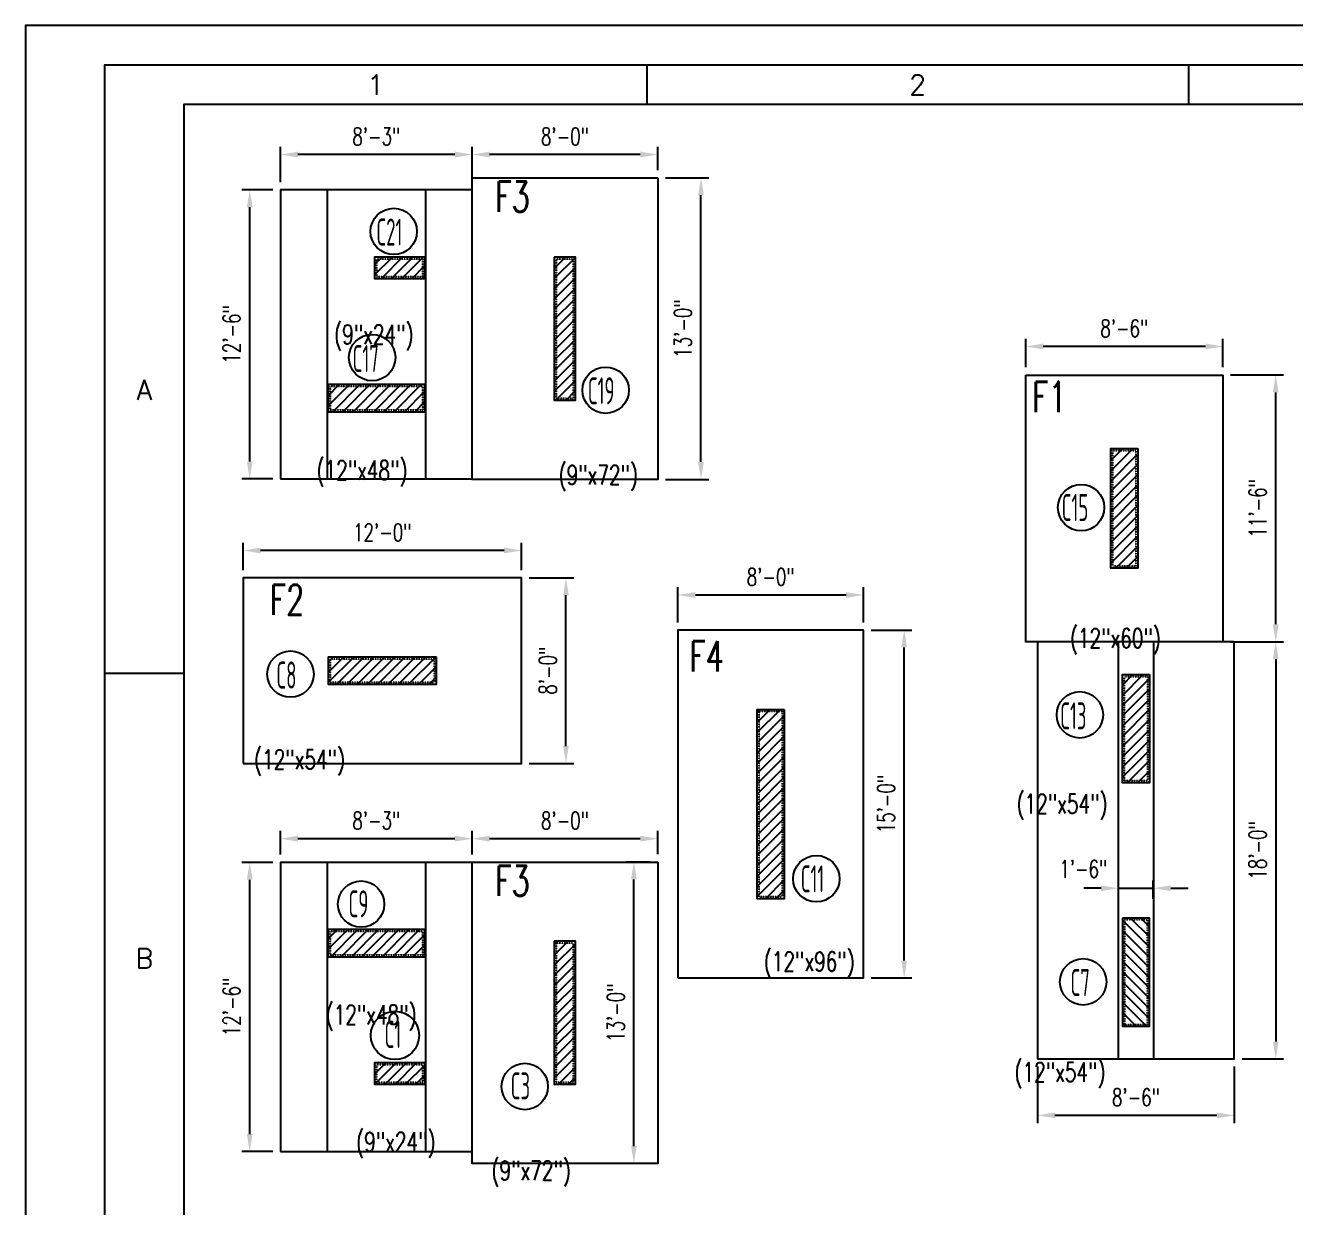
# Model space of a CAD drawing. Header units: inches. Extents: x 61991 to 161106, y 29687 to 64402.
# Drawn here: x 81020 to 81677, y 39351 to 39963 of the extents above; entities that cross this region are included whole.
import ezdxf
from ezdxf.enums import TextEntityAlignment as Align

# ---------------------------------------------------------------- set-up
doc = ezdxf.new("R2010")
doc.units = ezdxf.units.IN
doc.header["$MEASUREMENT"] = 0
doc.header["$PDMODE"] = 2
doc.linetypes.add('HIDDEN', pattern=[0.375, 0.25, -0.125])
for name, color, linetype in [('BEAM', 4, 'Continuous'), ('CLOUMN SIZES', 2, 'Continuous'), ('COLUMN CIRCLE', 8, 'Continuous'), ('FOOTING', 4, 'Continuous'), ('FOOTING DIM', 5, 'Continuous'), ('HATCH COL', 8, 'Continuous'), ('PNA', 8, 'Continuous'), ('R.C.C.COLUMN', 1, 'Continuous'), ('S-COL. NO.-TEXT', 1, 'Continuous'), ('S-COLUMN', 1, 'Continuous')]:
    doc.layers.add(name, color=color, linetype=linetype)
doc.layers.add('FOOTING MARK', color=40, linetype='Continuous', lineweight=18)
doc.styles.add('DIM', font='dim.shx', dxfattribs={"width": 0.7})
doc.styles.add('ROMANS', font='R.SHX', dxfattribs={"width": 0.7})
doc.dimstyles.new('DIM96', dxfattribs={"dimscale": 0, "dimtxt": 9, "dimasz": 9, "dimexe": 4, "dimexo": 4, "dimgap": 4, "dimtad": 1, "dimdec": 0, "dimzin": 1, "dimdsep": 46, "dimlunit": 4, "dimtxsty": 'ROMANS', "dimcen": 0, "dimclrd": 5, "dimclre": 5, "dimclrt": 4, "dimadec": 0, "dimazin": 0, "dimtfac": 1, "dimtdec": 0, "dimtix": 1, "dimtmove": 2, "dimatfit": 3, "dimfxl": 0, "dimfrac": 1, "dimtzin": 0, "dimlwd": -1, "dimlwe": -1, "dimarcsym": 0})
pattern_1 = [(45, (-316907.002, 54152.9544), (-2.65165043, 2.65165043), [])]
pattern_2 = [(45, (-316895.002, 54152.9544), (-2.65165043, 2.65165043), [])]
pattern_3 = [(45, (-316907.502, 54152.9544), (-2.65165043, 2.65165043), [])]

# ---------------------------------------------------------------- blocks, each defined once
blk = doc.blocks.new('PRA_A1')
at = {"flags": 128}
blk.add_lwpolyline([(0, 0), (841, 0), (841, 594), (0, 594)], close=True, dxfattribs=at)
at = {"layer": 'PNA'}
for p, q in [((78.42, 589), (78.42, 584)), ((146.83, 589), (146.83, 584)), ((10, 512.25), (20, 512.25))]:
    blk.add_line(p, q, dxfattribs=at)
at = {"layer": 'PNA', "color": 1}
for points in [[(10, 5), (836, 5), (836, 589), (10, 589)], [(20, 10), (831, 10), (831, 584), (20, 584)]]:
    blk.add_lwpolyline(points, close=True, dxfattribs=at)
at = {"layer": 'PNA', "style": 'ROMANS'}
for s, p in [('1', (44.2, 586.5)), ('2', (112.62, 586.5)), ('A', (15, 548)), ('B', (15, 476.25))]:
    blk.add_text(s, height=2.5, dxfattribs=at).set_placement(p, align=Align.MIDDLE)
blk = doc.blocks.new('*D331')
at = {"layer": 'Defpoints', "color": 0, "linetype": 'ByBlock', "ltscale": 20}
for p in [(81132.87, 39691.12), (81132.87, 39676.91), (81276.87, 39676.91)]:
    blk.add_point(p, dxfattribs=at)
at = {"layer": 'FOOTING DIM', "color": 5, "ltscale": 20}
for p, q in [((81132.87, 39680.91), (81132.87, 39695.12)), ((81267.87, 39691.12), (81141.87, 39691.12)), ((81276.87, 39680.91), (81276.87, 39695.12))]:
    blk.add_line(p, q, dxfattribs=at)
at = {"layer": 'FOOTING DIM', "color": 5, "linetype": 'ByBlock', "ltscale": 20}
for points in [[(81141.87, 39692.62), (81141.87, 39689.62), (81132.87, 39691.12)], [(81267.87, 39692.62), (81267.87, 39689.62), (81276.87, 39691.12)]]:
    blk.add_solid(points, dxfattribs=at)
at = {"layer": 'FOOTING DIM', "color": 4, "linetype": 'ByBlock', "lineweight": -2, "ltscale": 20, "insert": (81204.87, 39700.48), "char_height": 9, "attachment_point": 5, "style": 'ROMANS'}
blk.add_mtext('12\'-0"', dxfattribs=at)
blk = doc.blocks.new('*D332')
at = {"layer": 'Defpoints', "color": 0, "linetype": 'ByBlock', "ltscale": 20}
for p in [(81276.87, 39676.91), (81299.89, 39676.91), (81276.87, 39580.91)]:
    blk.add_point(p, dxfattribs=at)
at = {"layer": 'FOOTING DIM', "color": 5, "ltscale": 20}
for p, q in [((81280.87, 39676.91), (81303.89, 39676.91)), ((81299.89, 39589.91), (81299.89, 39667.91)), ((81280.87, 39580.91), (81303.89, 39580.91))]:
    blk.add_line(p, q, dxfattribs=at)
at = {"layer": 'FOOTING DIM', "color": 5, "linetype": 'ByBlock', "ltscale": 20}
for points in [[(81298.39, 39667.91), (81301.39, 39667.91), (81299.89, 39676.91)], [(81298.39, 39589.91), (81301.39, 39589.91), (81299.89, 39580.91)]]:
    blk.add_solid(points, dxfattribs=at)
at = {"layer": 'FOOTING DIM', "color": 4, "linetype": 'ByBlock', "lineweight": -2, "ltscale": 20, "insert": (81290.53, 39628.91), "char_height": 9, "attachment_point": 5, "rotation": 90, "style": 'ROMANS'}
blk.add_mtext('8\'-0"', dxfattribs=at)
blk = doc.blocks.new('*D333')
at = {"layer": 'Defpoints', "color": 0, "linetype": 'ByBlock', "ltscale": 20}
for p in [(81537.87, 39796.68), (81537.87, 39781.91), (81639.87, 39781.91)]:
    blk.add_point(p, dxfattribs=at)
at = {"layer": 'FOOTING DIM', "color": 5, "ltscale": 20}
for p, q in [((81537.87, 39785.91), (81537.87, 39800.68)), ((81630.87, 39796.68), (81546.87, 39796.68)), ((81639.87, 39785.91), (81639.87, 39800.68))]:
    blk.add_line(p, q, dxfattribs=at)
at = {"layer": 'FOOTING DIM', "color": 5, "linetype": 'ByBlock', "ltscale": 20}
for points in [[(81546.87, 39798.18), (81546.87, 39795.18), (81537.87, 39796.68)], [(81630.87, 39798.18), (81630.87, 39795.18), (81639.87, 39796.68)]]:
    blk.add_solid(points, dxfattribs=at)
at = {"layer": 'FOOTING DIM', "color": 4, "linetype": 'ByBlock', "lineweight": -2, "ltscale": 20, "insert": (81588.87, 39806.04), "char_height": 9, "attachment_point": 5, "style": 'ROMANS'}
blk.add_mtext('8\'-6"', dxfattribs=at)
blk = doc.blocks.new('*D338')
at = {"layer": 'Defpoints', "color": 0, "linetype": 'ByBlock', "ltscale": 20}
for p in [(81251.37, 39541.98), (81251.37, 39529.91), (81347.37, 39529.91)]:
    blk.add_point(p, dxfattribs=at)
at = {"layer": 'FOOTING DIM', "color": 5, "ltscale": 20}
for p, q in [((81251.37, 39533.91), (81251.37, 39545.98)), ((81347.37, 39533.91), (81347.37, 39545.98)), ((81338.37, 39541.98), (81260.37, 39541.98))]:
    blk.add_line(p, q, dxfattribs=at)
at = {"layer": 'FOOTING DIM', "color": 5, "linetype": 'ByBlock', "ltscale": 20}
for points in [[(81260.37, 39543.48), (81260.37, 39540.48), (81251.37, 39541.98)], [(81338.37, 39543.48), (81338.37, 39540.48), (81347.37, 39541.98)]]:
    blk.add_solid(points, dxfattribs=at)
at = {"layer": 'FOOTING DIM', "color": 4, "linetype": 'ByBlock', "lineweight": -2, "ltscale": 20, "insert": (81299.37, 39551.33), "char_height": 9, "attachment_point": 5, "style": 'ROMANS'}
blk.add_mtext('8\'-0"', dxfattribs=at)
blk = doc.blocks.new('*D339')
at = {"layer": 'Defpoints', "color": 0, "linetype": 'ByBlock', "ltscale": 20}
for p in [(81136.24, 39529.72), (81152.2, 39529.72), (81152.2, 39380.1)]:
    blk.add_point(p, dxfattribs=at)
at = {"layer": 'FOOTING DIM', "color": 5, "ltscale": 20}
for p, q in [((81148.2, 39529.72), (81132.24, 39529.72)), ((81136.24, 39389.1), (81136.24, 39520.72)), ((81148.2, 39380.1), (81132.24, 39380.1))]:
    blk.add_line(p, q, dxfattribs=at)
at = {"layer": 'FOOTING DIM', "color": 5, "linetype": 'ByBlock', "ltscale": 20}
for points in [[(81134.74, 39520.72), (81137.74, 39520.72), (81136.24, 39529.72)], [(81134.74, 39389.1), (81137.74, 39389.1), (81136.24, 39380.1)]]:
    blk.add_solid(points, dxfattribs=at)
at = {"layer": 'FOOTING DIM', "color": 4, "linetype": 'ByBlock', "lineweight": -2, "ltscale": 20, "insert": (81126.88, 39454.91), "char_height": 9, "attachment_point": 5, "rotation": 90, "style": 'ROMANS'}
blk.add_mtext('12\'-6"', dxfattribs=at)
blk = doc.blocks.new('*D340')
at = {"layer": 'Defpoints', "color": 0, "linetype": 'ByBlock', "ltscale": 20}
for p in [(81335.05, 39529.91), (81347.37, 39529.91), (81347.37, 39373.91)]:
    blk.add_point(p, dxfattribs=at)
at = {"layer": 'FOOTING DIM', "color": 5, "ltscale": 20}
for p, q in [((81343.37, 39529.91), (81331.05, 39529.91)), ((81335.05, 39382.91), (81335.05, 39520.91)), ((81343.37, 39373.91), (81331.05, 39373.91))]:
    blk.add_line(p, q, dxfattribs=at)
at = {"layer": 'FOOTING DIM', "color": 5, "linetype": 'ByBlock', "ltscale": 20}
for points in [[(81333.55, 39520.91), (81336.55, 39520.91), (81335.05, 39529.91)], [(81333.55, 39382.91), (81336.55, 39382.91), (81335.05, 39373.91)]]:
    blk.add_solid(points, dxfattribs=at)
at = {"layer": 'FOOTING DIM', "color": 4, "linetype": 'ByBlock', "lineweight": -2, "ltscale": 20, "insert": (81325.69, 39451.91), "char_height": 9, "attachment_point": 5, "rotation": 90, "style": 'ROMANS'}
blk.add_mtext('13\'-0"', dxfattribs=at)
blk = doc.blocks.new('*D341')
at = {"layer": 'Defpoints', "color": 0, "linetype": 'ByBlock', "ltscale": 20}
for p in [(81639.87, 39781.91), (81667.22, 39781.91), (81639.87, 39643.91)]:
    blk.add_point(p, dxfattribs=at)
at = {"layer": 'FOOTING DIM', "color": 5, "ltscale": 20}
for p, q in [((81643.87, 39781.91), (81671.22, 39781.91)), ((81667.22, 39652.91), (81667.22, 39772.91)), ((81643.87, 39643.91), (81671.22, 39643.91))]:
    blk.add_line(p, q, dxfattribs=at)
at = {"layer": 'FOOTING DIM', "color": 5, "linetype": 'ByBlock', "ltscale": 20}
for points in [[(81665.72, 39772.91), (81668.72, 39772.91), (81667.22, 39781.91)], [(81665.72, 39652.91), (81668.72, 39652.91), (81667.22, 39643.91)]]:
    blk.add_solid(points, dxfattribs=at)
at = {"layer": 'FOOTING DIM', "color": 4, "linetype": 'ByBlock', "lineweight": -2, "ltscale": 20, "insert": (81657.86, 39712.91), "char_height": 9, "attachment_point": 5, "rotation": 90, "style": 'ROMANS'}
blk.add_mtext('11\'-6"', dxfattribs=at)
blk = doc.blocks.new('*D342')
at = {"layer": 'Defpoints', "color": 0, "linetype": 'ByBlock', "ltscale": 20}
for p in [(81645.77, 39643.81), (81645.77, 39428.01), (81667.22, 39428.01)]:
    blk.add_point(p, dxfattribs=at)
at = {"layer": 'FOOTING DIM', "color": 5, "ltscale": 20}
for p, q in [((81649.77, 39643.81), (81671.22, 39643.81)), ((81667.22, 39634.81), (81667.22, 39437.01)), ((81649.77, 39428.01), (81671.22, 39428.01))]:
    blk.add_line(p, q, dxfattribs=at)
at = {"layer": 'FOOTING DIM', "color": 5, "linetype": 'ByBlock', "ltscale": 20}
for points in [[(81665.72, 39634.81), (81668.72, 39634.81), (81667.22, 39643.81)], [(81665.72, 39437.01), (81668.72, 39437.01), (81667.22, 39428.01)]]:
    blk.add_solid(points, dxfattribs=at)
at = {"layer": 'FOOTING DIM', "color": 4, "linetype": 'ByBlock', "lineweight": -2, "ltscale": 20, "insert": (81657.86, 39535.91), "char_height": 9, "attachment_point": 5, "rotation": 90, "style": 'ROMANS'}
blk.add_mtext('18\'-0"', dxfattribs=at)
blk = doc.blocks.new('*D345')
at = {"layer": 'Defpoints', "color": 0, "linetype": 'ByBlock', "ltscale": 20}
for p in [(81543.97, 39428.01), (81645.77, 39428.01), (81543.97, 39398.81)]:
    blk.add_point(p, dxfattribs=at)
at = {"layer": 'FOOTING DIM', "color": 5, "ltscale": 20}
for p, q in [((81543.97, 39424.01), (81543.97, 39394.81)), ((81645.77, 39424.01), (81645.77, 39394.81)), ((81636.77, 39398.81), (81552.97, 39398.81))]:
    blk.add_line(p, q, dxfattribs=at)
at = {"layer": 'FOOTING DIM', "color": 5, "linetype": 'ByBlock', "ltscale": 20}
for points in [[(81552.97, 39400.31), (81552.97, 39397.31), (81543.97, 39398.81)], [(81636.77, 39400.31), (81636.77, 39397.31), (81645.77, 39398.81)]]:
    blk.add_solid(points, dxfattribs=at)
at = {"layer": 'FOOTING DIM', "color": 4, "linetype": 'ByBlock', "lineweight": -2, "ltscale": 20, "insert": (81594.87, 39408.17), "char_height": 9, "attachment_point": 5, "style": 'ROMANS'}
blk.add_mtext('8\'-6"', dxfattribs=at)
blk = doc.blocks.new('*D346')
at = {"layer": 'Defpoints', "color": 0, "linetype": 'ByBlock', "ltscale": 20}
for p in [(81152.2, 39541.98), (81152.2, 39529.72), (81251.37, 39529.72)]:
    blk.add_point(p, dxfattribs=at)
at = {"layer": 'FOOTING DIM', "color": 5, "ltscale": 20}
for p, q in [((81152.2, 39533.72), (81152.2, 39545.98)), ((81251.37, 39533.72), (81251.37, 39545.98)), ((81242.37, 39541.98), (81161.2, 39541.98))]:
    blk.add_line(p, q, dxfattribs=at)
at = {"layer": 'FOOTING DIM', "color": 5, "linetype": 'ByBlock', "ltscale": 20}
for points in [[(81161.2, 39543.48), (81161.2, 39540.48), (81152.2, 39541.98)], [(81242.37, 39543.48), (81242.37, 39540.48), (81251.37, 39541.98)]]:
    blk.add_solid(points, dxfattribs=at)
at = {"layer": 'FOOTING DIM', "color": 4, "linetype": 'ByBlock', "lineweight": -2, "ltscale": 20, "insert": (81201.79, 39551.33), "char_height": 9, "attachment_point": 5, "style": 'ROMANS'}
blk.add_mtext('8\'-3"', dxfattribs=at)
blk = doc.blocks.new('*D349')
at = {"layer": 'Defpoints', "color": 0, "linetype": 'ByBlock', "ltscale": 20}
for p in [(81251.37, 39895.98), (81251.37, 39883.91), (81347.37, 39883.91)]:
    blk.add_point(p, dxfattribs=at)
at = {"layer": 'FOOTING DIM', "color": 5, "ltscale": 20}
for p, q in [((81251.37, 39887.91), (81251.37, 39899.98)), ((81338.37, 39895.98), (81260.37, 39895.98)), ((81347.37, 39887.91), (81347.37, 39899.98))]:
    blk.add_line(p, q, dxfattribs=at)
at = {"layer": 'FOOTING DIM', "color": 5, "linetype": 'ByBlock', "ltscale": 20}
for points in [[(81260.37, 39897.48), (81260.37, 39894.48), (81251.37, 39895.98)], [(81338.37, 39897.48), (81338.37, 39894.48), (81347.37, 39895.98)]]:
    blk.add_solid(points, dxfattribs=at)
at = {"layer": 'FOOTING DIM', "color": 4, "linetype": 'ByBlock', "lineweight": -2, "ltscale": 20, "insert": (81299.37, 39905.33), "char_height": 9, "attachment_point": 5, "style": 'ROMANS'}
blk.add_mtext('8\'-0"', dxfattribs=at)
blk = doc.blocks.new('*D350')
at = {"layer": 'Defpoints', "color": 0, "linetype": 'ByBlock', "ltscale": 20}
for p in [(81347.37, 39883.91), (81369.76, 39883.91), (81347.37, 39727.91)]:
    blk.add_point(p, dxfattribs=at)
at = {"layer": 'FOOTING DIM', "color": 5, "ltscale": 20}
for p, q in [((81351.37, 39883.91), (81373.76, 39883.91)), ((81369.76, 39736.91), (81369.76, 39874.91)), ((81351.37, 39727.91), (81373.76, 39727.91))]:
    blk.add_line(p, q, dxfattribs=at)
at = {"layer": 'FOOTING DIM', "color": 5, "linetype": 'ByBlock', "ltscale": 20}
for points in [[(81368.26, 39874.91), (81371.26, 39874.91), (81369.76, 39883.91)], [(81368.26, 39736.91), (81371.26, 39736.91), (81369.76, 39727.91)]]:
    blk.add_solid(points, dxfattribs=at)
at = {"layer": 'FOOTING DIM', "color": 4, "linetype": 'ByBlock', "lineweight": -2, "ltscale": 20, "insert": (81360.41, 39805.91), "char_height": 9, "attachment_point": 5, "rotation": 90, "style": 'ROMANS'}
blk.add_mtext('13\'-0"', dxfattribs=at)
blk = doc.blocks.new('*D367')
at = {"layer": 'Defpoints', "color": 0, "linetype": 'ByBlock', "ltscale": 20}
for p in [(81453.87, 39649.91), (81474.93, 39649.91), (81453.87, 39469.91)]:
    blk.add_point(p, dxfattribs=at)
at = {"layer": 'FOOTING DIM', "color": 5, "ltscale": 20}
for p, q in [((81457.87, 39649.91), (81478.93, 39649.91)), ((81474.93, 39478.91), (81474.93, 39640.91)), ((81457.87, 39469.91), (81478.93, 39469.91))]:
    blk.add_line(p, q, dxfattribs=at)
at = {"layer": 'FOOTING DIM', "color": 5, "linetype": 'ByBlock', "ltscale": 20}
for points in [[(81473.43, 39640.91), (81476.43, 39640.91), (81474.93, 39649.91)], [(81473.43, 39478.91), (81476.43, 39478.91), (81474.93, 39469.91)]]:
    blk.add_solid(points, dxfattribs=at)
at = {"layer": 'FOOTING DIM', "color": 4, "linetype": 'ByBlock', "lineweight": -2, "ltscale": 20, "insert": (81465.57, 39559.91), "char_height": 9, "attachment_point": 5, "rotation": 90, "style": 'ROMANS'}
blk.add_mtext('15\'-0"', dxfattribs=at)
blk = doc.blocks.new('*D368')
at = {"layer": 'Defpoints', "color": 0, "linetype": 'ByBlock', "ltscale": 20}
for p in [(81357.87, 39668.07), (81357.87, 39649.91), (81453.87, 39649.91)]:
    blk.add_point(p, dxfattribs=at)
at = {"layer": 'FOOTING DIM', "color": 5, "ltscale": 20}
for p, q in [((81357.87, 39653.91), (81357.87, 39672.07)), ((81453.87, 39653.91), (81453.87, 39672.07)), ((81444.87, 39668.07), (81366.87, 39668.07))]:
    blk.add_line(p, q, dxfattribs=at)
at = {"layer": 'FOOTING DIM', "color": 5, "linetype": 'ByBlock', "ltscale": 20}
for points in [[(81366.87, 39669.57), (81366.87, 39666.57), (81357.87, 39668.07)], [(81444.87, 39669.57), (81444.87, 39666.57), (81453.87, 39668.07)]]:
    blk.add_solid(points, dxfattribs=at)
at = {"layer": 'FOOTING DIM', "color": 4, "linetype": 'ByBlock', "lineweight": -2, "ltscale": 20, "insert": (81405.87, 39677.43), "char_height": 9, "attachment_point": 5, "style": 'ROMANS'}
blk.add_mtext('8\'-0"', dxfattribs=at)
blk = doc.blocks.new('*D373')
at = {"layer": 'Defpoints', "color": 0, "linetype": 'ByBlock', "ltscale": 20}
for p in [(81603.87, 39516.34), (81585.87, 39507.65), (81603.87, 39506.77)]:
    blk.add_point(p, dxfattribs=at)
at = {"layer": 'FOOTING DIM', "color": 5, "ltscale": 20}
for p, q in [((81585.87, 39511.65), (81585.87, 39520.34)), ((81603.87, 39510.77), (81603.87, 39520.34)), ((81576.87, 39516.34), (81567.87, 39516.34)), ((81585.87, 39516.34), (81603.87, 39516.34)), ((81612.87, 39516.34), (81621.87, 39516.34))]:
    blk.add_line(p, q, dxfattribs=at)
at = {"layer": 'FOOTING DIM', "color": 5, "linetype": 'ByBlock', "ltscale": 20}
for points in [[(81576.87, 39517.84), (81576.87, 39514.84), (81585.87, 39516.34)], [(81612.87, 39517.84), (81612.87, 39514.84), (81603.87, 39516.34)]]:
    blk.add_solid(points, dxfattribs=at)
at = {"layer": 'FOOTING DIM', "color": 4, "linetype": 'ByBlock', "lineweight": -2, "ltscale": 20, "insert": (81567.66, 39526.29), "char_height": 9, "attachment_point": 5, "style": 'ROMANS'}
blk.add_mtext('1\'-6"', dxfattribs=at)
blk = doc.blocks.new('*D386')
at = {"layer": 'Defpoints', "color": 0, "linetype": 'ByBlock', "ltscale": 20}
for p in [(81136.24, 39877.72), (81152.2, 39877.72), (81152.2, 39728.1)]:
    blk.add_point(p, dxfattribs=at)
at = {"layer": 'FOOTING DIM', "color": 5, "ltscale": 20}
for p, q in [((81148.2, 39877.72), (81132.24, 39877.72)), ((81136.24, 39737.1), (81136.24, 39868.72)), ((81148.2, 39728.1), (81132.24, 39728.1))]:
    blk.add_line(p, q, dxfattribs=at)
at = {"layer": 'FOOTING DIM', "color": 5, "linetype": 'ByBlock', "ltscale": 20}
for points in [[(81134.74, 39868.72), (81137.74, 39868.72), (81136.24, 39877.72)], [(81134.74, 39737.1), (81137.74, 39737.1), (81136.24, 39728.1)]]:
    blk.add_solid(points, dxfattribs=at)
at = {"layer": 'FOOTING DIM', "color": 4, "linetype": 'ByBlock', "lineweight": -2, "ltscale": 20, "insert": (81126.88, 39802.91), "char_height": 9, "attachment_point": 5, "rotation": 90, "style": 'ROMANS'}
blk.add_mtext('12\'-6"', dxfattribs=at)
blk = doc.blocks.new('*D387')
at = {"layer": 'Defpoints', "color": 0, "linetype": 'ByBlock', "ltscale": 20}
for p in [(81152.2, 39895.98), (81152.2, 39877.72), (81251.37, 39877.72)]:
    blk.add_point(p, dxfattribs=at)
at = {"layer": 'FOOTING DIM', "color": 5, "ltscale": 20}
for p, q in [((81152.2, 39881.72), (81152.2, 39899.98)), ((81242.37, 39895.98), (81161.2, 39895.98)), ((81251.37, 39881.72), (81251.37, 39899.98))]:
    blk.add_line(p, q, dxfattribs=at)
at = {"layer": 'FOOTING DIM', "color": 5, "linetype": 'ByBlock', "ltscale": 20}
for points in [[(81161.2, 39897.48), (81161.2, 39894.48), (81152.2, 39895.98)], [(81242.37, 39897.48), (81242.37, 39894.48), (81251.37, 39895.98)]]:
    blk.add_solid(points, dxfattribs=at)
at = {"layer": 'FOOTING DIM', "color": 4, "linetype": 'ByBlock', "lineweight": -2, "ltscale": 20, "insert": (81201.79, 39905.33), "char_height": 9, "attachment_point": 5, "style": 'ROMANS'}
blk.add_mtext('8\'-3"', dxfattribs=at)

msp = doc.modelspace()

# ---------------------------------------------------------------- hatches: boundary and pattern name
at = {"layer": 'HATCH COL', "linetype": 'ByBlock', "lineweight": -2, "ltscale": 20}
h = msp.add_hatch(dxfattribs=at)
h.set_pattern_fill('ANSI31', color=256, scale=30, style=0)
h.set_pattern_definition(pattern_1)
h.paths.add_polyline_path([(81226.87165, 39842.90843), (81200.87165, 39842.90843), (81200.87165, 39831.90843), (81226.87165, 39831.90843)])
h = msp.add_hatch(dxfattribs=at)
h.set_pattern_fill('ANSI31', color=256, scale=30, style=0)
h.set_pattern_definition(pattern_3)
h.paths.add_polyline_path([(81293.87165, 39842.90843), (81293.87165, 39768.90843), (81304.87165, 39768.90843), (81304.87165, 39842.90843)])
h = msp.add_hatch(dxfattribs=at)
h.set_pattern_fill('ANSI31', color=256, scale=30, style=0)
h.set_pattern_definition(pattern_2)
h.paths.add_polyline_path([(81226.8867, 39776.90843), (81176.87165, 39776.90843), (81176.87165, 39762.90843), (81226.8867, 39762.90843)])
h = msp.add_hatch(dxfattribs=at)
h.set_pattern_fill('ANSI31', color=256, scale=30, style=0)
h.set_pattern_definition([(45, (-316907.002, 54131.9544), (-2.65165043, 2.65165043), [])])
h.paths.add_polyline_path([(81595.87165, 39743.90843), (81595.87165, 39681.90843), (81581.87165, 39681.90843), (81581.87165, 39743.90843)])
h = msp.add_hatch(dxfattribs=at)
h.set_pattern_fill('ANSI31', color=256, scale=30, style=0)
h.set_pattern_definition([(45, (-316895.002, 54152.9544), (-2.65165043, 2.65165043), [])])
h.paths.add_polyline_path([(81232.87165, 39635.90843), (81176.87165, 39635.90843), (81176.87165, 39621.90843), (81232.87165, 39621.90843)])
h = msp.add_hatch(dxfattribs=at)
h.set_pattern_fill('ANSI31', color=256, scale=30, style=0)
h.set_pattern_definition(pattern_1)
h.paths.add_polyline_path([(81601.87165, 39626.90843), (81601.87165, 39570.90843), (81587.87165, 39570.90843), (81587.87165, 39626.90843)])
h = msp.add_hatch(dxfattribs=at)
h.set_pattern_fill('ANSI31', color=256, scale=30, style=0)
h.set_pattern_definition(pattern_1)
h.paths.add_polyline_path([(81412.87165, 39608.90843), (81412.87165, 39510.90843), (81398.87165, 39510.90843), (81398.87165, 39608.90843)])
h = msp.add_hatch(dxfattribs=at)
h.set_pattern_fill('ANSI31', color=256, scale=30, angle=90, style=0)
h.set_pattern_definition([(135, (66893.8257, -359049.965), (-2.65165043, -2.65165043), [])])
h.paths.add_polyline_path([(81587.87165, 39500.90843), (81587.87165, 39444.90843), (81601.87165, 39444.90843), (81601.87165, 39500.90843)])
h = msp.add_hatch(dxfattribs=at)
h.set_pattern_fill('ANSI31', color=256, scale=30, style=0)
h.set_pattern_definition(pattern_2)
h.paths.add_polyline_path([(81226.8867, 39494.90843), (81176.87165, 39494.90843), (81176.87165, 39480.90843), (81226.8867, 39480.90843)])
h = msp.add_hatch(dxfattribs=at)
h.set_pattern_fill('ANSI31', color=256, scale=30, style=0)
h.set_pattern_definition(pattern_3)
h.paths.add_polyline_path([(81293.87165, 39488.90843), (81293.87165, 39414.90843), (81304.87165, 39414.90843), (81304.87165, 39488.90843)])
h = msp.add_hatch(dxfattribs=at)
h.set_pattern_fill('ANSI31', color=256, scale=30, style=0)
h.set_pattern_definition(pattern_1)
h.paths.add_polyline_path([(81226.88523, 39425.90843), (81200.87165, 39425.90843), (81200.87165, 39414.90843), (81226.88523, 39414.90843)])

# ---------------------------------------------------------------- linework, layer by layer
at = {"layer": 'BEAM', "color": 2, "linetype": 'ByBlock', "lineweight": -2, "ltscale": 20}
for p, q in [((81176.57165, 39728.10056), (81176.57165, 39877.71631)), ((81227.1651, 39877.71631), (81227.19325, 39728.10056)), ((81176.57165, 39380.10056), (81176.57165, 39529.71631)), ((81227.17752, 39529.71631), (81227.20567, 39380.10056))]:
    msp.add_line(p, q, dxfattribs=at)
for points in [[(81585.87165, 39428.00843), (81585.87165, 39643.80843)], [(81603.87165, 39643.80843), (81603.87165, 39428.00843)]]:
    msp.add_lwpolyline(points, dxfattribs=at)
at = {"layer": 'COLUMN CIRCLE'}
for centre, radius in [((81210.75526, 39856.19867), 12), ((81199.60419, 39790.90189), 12), ((81320.43096, 39774.04004), 12), ((81566.48535, 39713.27962), 12), ((81157.34658, 39627.11973), 12), ((81565.8482, 39606.06707), 12), ((81429.48006, 39521.27069), 12), ((81193.8596, 39508.1376), 12), ((81567.56108, 39467.90689), 12), ((81211.41438, 39440.15577), 12.50443), ((81278.5622, 39413.74976), 12)]:
    msp.add_circle(centre, radius, dxfattribs=at)
at = {"layer": 'FOOTING', "linetype": 'ByBlock', "lineweight": -2, "ltscale": 20}
for points in [[(81347.37165, 39883.90843), (81347.37165, 39727.90843), (81251.37165, 39727.90843), (81251.37165, 39883.90843)], [(81152.20247, 39728.10056), (81251.37165, 39728.10056), (81251.37165, 39877.71631), (81152.20247, 39877.71631)], [(81537.87165, 39781.90843), (81639.87165, 39781.90843), (81639.87165, 39643.90843), (81537.87165, 39643.90843)], [(81132.87165, 39580.90843), (81276.87165, 39580.90843), (81276.87165, 39676.90843), (81132.87165, 39676.90843)], [(81357.87165, 39469.90843), (81453.87165, 39469.90843), (81453.87165, 39649.90843), (81357.87165, 39649.90843)], [(81543.97165, 39428.00843), (81645.77165, 39428.00843), (81645.77165, 39643.80843), (81543.97165, 39643.80843)], [(81152.20247, 39380.10056), (81251.37165, 39380.10056), (81251.37165, 39529.71631), (81152.20247, 39529.71631)], [(81347.37165, 39529.90843), (81347.37165, 39373.90843), (81251.37165, 39373.90843), (81251.37165, 39529.90843)]]:
    msp.add_lwpolyline(points, close=True, dxfattribs=at)
at = {"layer": 'R.C.C.COLUMN'}
for points in [[(81226.87165, 39842.90843), (81200.87165, 39842.90843), (81200.87165, 39831.90843), (81226.87165, 39831.90843)], [(81293.87165, 39842.90843), (81293.87165, 39768.90843), (81304.87165, 39768.90843), (81304.87165, 39842.90843)], [(81226.8867, 39776.90843), (81176.87165, 39776.90843), (81176.87165, 39762.90843), (81226.8867, 39762.90843)], [(81595.87165, 39743.90843), (81595.87165, 39681.90843), (81581.87165, 39681.90843), (81581.87165, 39743.90843)], [(81232.87165, 39635.90843), (81176.87165, 39635.90843), (81176.87165, 39621.90843), (81232.87165, 39621.90843)], [(81601.87165, 39626.90843), (81601.87165, 39570.90843), (81587.87165, 39570.90843), (81587.87165, 39626.90843)], [(81412.87165, 39608.90843), (81412.87165, 39510.90843), (81398.87165, 39510.90843), (81398.87165, 39608.90843)], [(81587.87165, 39500.90843), (81587.87165, 39444.90843), (81601.87165, 39444.90843), (81601.87165, 39500.90843)], [(81226.8867, 39494.90843), (81176.87165, 39494.90843), (81176.87165, 39480.90843), (81226.8867, 39480.90843)], [(81293.87165, 39488.90843), (81293.87165, 39414.90843), (81304.87165, 39414.90843), (81304.87165, 39488.90843)], [(81226.88523, 39425.90843), (81200.87165, 39425.90843), (81200.87165, 39414.90843), (81226.88523, 39414.90843)]]:
    msp.add_lwpolyline(points, close=True, dxfattribs=at)
at = {"layer": 'S-COLUMN', "color": 8, "linetype": 'HIDDEN', "ltscale": 0.2}
for points in [[(81225.87165, 39841.90843), (81201.87165, 39841.90843), (81201.87165, 39832.90843), (81225.87165, 39832.90843)], [(81294.87165, 39841.90843), (81294.87165, 39769.90843), (81303.87165, 39769.90843), (81303.87165, 39841.90843)], [(81225.8867, 39775.90843), (81177.87165, 39775.90843), (81177.87165, 39763.90843), (81225.8867, 39763.90843)], [(81594.87165, 39742.90843), (81594.87165, 39682.90843), (81582.87165, 39682.90843), (81582.87165, 39742.90843)], [(81231.87165, 39634.90843), (81177.87165, 39634.90843), (81177.87165, 39622.90843), (81231.87165, 39622.90843)], [(81600.87165, 39625.90843), (81600.87165, 39571.90843), (81588.87165, 39571.90843), (81588.87165, 39625.90843)], [(81411.87165, 39607.90843), (81411.87165, 39511.90843), (81399.87165, 39511.90843), (81399.87165, 39607.90843)], [(81588.87165, 39499.90843), (81588.87165, 39445.90843), (81600.87165, 39445.90843), (81600.87165, 39499.90843)], [(81225.8867, 39493.90843), (81177.87165, 39493.90843), (81177.87165, 39481.90843), (81225.8867, 39481.90843)], [(81294.87165, 39487.90843), (81294.87165, 39415.90843), (81303.87165, 39415.90843), (81303.87165, 39487.90843)], [(81225.88523, 39424.90843), (81201.87165, 39424.90843), (81201.87165, 39415.90843), (81225.88523, 39415.90843)]]:
    msp.add_lwpolyline(points, close=True, dxfattribs=at)

# ---------------------------------------------------------------- block references
at = {"color": 2, "xscale": 4.099999999860302, "yscale": 4.099999999976717, "zscale": 4.099999999933744}
msp.add_blockref('PRA_A1', (81020.15082, 37527.40546), dxfattribs=at)

# ---------------------------------------------------------------- texts
at = {"layer": 'CLOUMN SIZES', "style": 'ROMANS', "width": 0.7}
for s, p in [('(9"x24")', (81179.87637, 39797.92412)), ('(12"x48")', (81170.76998, 39727.61603)), ('(9"x72")', (81296.05359, 39725.25064)), ('(12"x60")', (81560.64922, 39640.75299)), ('(12"x54")', (81138.45569, 39577.96864)), ('(12"x54")', (81533.05113, 39555.07123)), ('(12"x96")', (81402.22649, 39473.42689)), ('(12"x48")', (81175.51236, 39445.90998)), ('(12"x54")', (81531.97647, 39416.24705)), ('(9"x24")', (81191.26506, 39380.08356)), ('(9"x72")', (81261.28928, 39365.29023))]:
    msp.add_text(s, height=10, dxfattribs=at).set_placement(p)
at = {"layer": 'FOOTING MARK', "style": 'ROMANS', "width": 0.7}
for s, p in [('F3', (81263.30833, 39866.34793)), ('F1', (81541.14278, 39762.75026)), ('F2', (81146.62434, 39657.75026)), ('F4', (81363.78582, 39628.50721)), ('F3', (81263.30833, 39512.34793))]:
    msp.add_text(s, height=15.652174, dxfattribs=at).set_placement(p)
at = {"layer": 'S-COL. NO.-TEXT', "style": 'DIM', "width": 0.59375}
for s, p in [('C21', (81201.76107, 39848.8785)), ('C17', (81189.46318, 39783.42646)), ('C19', (81311.21142, 39766.71986)), ('C15', (81556.44134, 39706.34633)), ('C8', (81150.00599, 39619.64429)), ('C13', (81555.6577, 39598.52938)), ('C11', (81421.36561, 39514.19151)), ('C9', (81187.34838, 39501.26645)), ('C7', (81560.98809, 39460.55879)), ('C1', (81206.0072, 39433.68552)), ('C3', (81271.2752, 39407.08149))]:
    msp.add_text(s, height=14, dxfattribs=at).set_placement(p)

# ---------------------------------------------------------------- dimensions: what is measured, and where the dimension line sits
at = {"layer": 'FOOTING DIM', "linetype": 'ByBlock', "lineweight": -2, "ltscale": 20}
for base, p1, p2, picture, middle in [((81152.20247, 39895.97673), (81251.37165, 39877.71631), (81152.20247, 39877.71631), '*D387', (81201.78706, 39905.33388)), ((81251.37165, 39895.97673), (81347.37165, 39883.90843), (81251.37165, 39883.90843), '*D349', (81299.37165, 39905.33388)), ((81537.87165, 39796.67811), (81639.87165, 39781.90843), (81537.87165, 39781.90843), '*D333', (81588.87165, 39806.03525)), ((81132.87165, 39691.12258), (81276.87165, 39676.90843), (81132.87165, 39676.90843), '*D331', (81204.87165, 39700.47973)), ((81357.87165, 39668.06998), (81453.87165, 39649.90843), (81357.87165, 39649.90843), '*D368', (81405.87165, 39677.42712)), ((81152.20247, 39541.97673), (81251.37165, 39529.71631), (81152.20247, 39529.71631), '*D346', (81201.78706, 39551.33388)), ((81251.37165, 39541.97673), (81347.37165, 39529.90843), (81251.37165, 39529.90843), '*D338', (81299.37165, 39551.33388)), ((81543.97165, 39398.81363), (81645.77165, 39428.00843), (81543.97165, 39428.00843), '*D345', (81594.87165, 39408.17077))]:
    dim = msp.add_linear_dim(base=base, p1=p1, p2=p2, dimstyle='DIM96', override={"dimscale": 1}, dxfattribs=at)
    dim.commit()
    dim.dimension.update_dxf_attribs({"geometry": picture, "text_midpoint": middle})
for base, p1, p2, picture, middle in [((81369.7641, 39883.90843), (81347.37165, 39727.90843), (81347.37165, 39883.90843), '*D350', (81360.40696, 39805.90843)), ((81136.23667, 39877.71631), (81152.20247, 39728.10056), (81152.20247, 39877.71631), '*D386', (81126.87953, 39802.90843)), ((81667.21538, 39781.90843), (81639.87165, 39643.90843), (81639.87165, 39781.90843), '*D341', (81657.85824, 39712.90843)), ((81299.88652, 39676.90843), (81276.87165, 39580.90843), (81276.87165, 39676.90843), '*D332', (81290.52937, 39628.90843)), ((81474.9266, 39649.90843), (81453.87165, 39469.90843), (81453.87165, 39649.90843), '*D367', (81465.56946, 39559.90843)), ((81667.21538, 39428.00843), (81645.77165, 39643.80843), (81645.77165, 39428.00843), '*D342', (81657.85824, 39535.90843)), ((81136.23667, 39529.71631), (81152.20247, 39380.10056), (81152.20247, 39529.71631), '*D339', (81126.87953, 39454.90843)), ((81335.04806, 39529.90843), (81347.37165, 39373.90843), (81347.37165, 39529.90843), '*D340', (81325.69092, 39451.90843))]:
    dim = msp.add_linear_dim(base=base, p1=p1, p2=p2, angle=90, dimstyle='DIM96', override={"dimscale": 1}, dxfattribs=at)
    dim.commit()
    dim.dimension.update_dxf_attribs({"geometry": picture, "text_midpoint": middle})
dim = msp.add_linear_dim(base=(81603.87165, 39516.34249), p1=(81585.87165, 39507.65495), p2=(81603.87165, 39506.76888), dimstyle='DIM96', override={"dimscale": 1}, dxfattribs=at)
dim.commit()
dim.dimension.update_dxf_attribs({"geometry": '*D373', "text_midpoint": (81567.66183, 39526.29487), "dimtype": 160})

doc.saveas('drawing.dxf')
